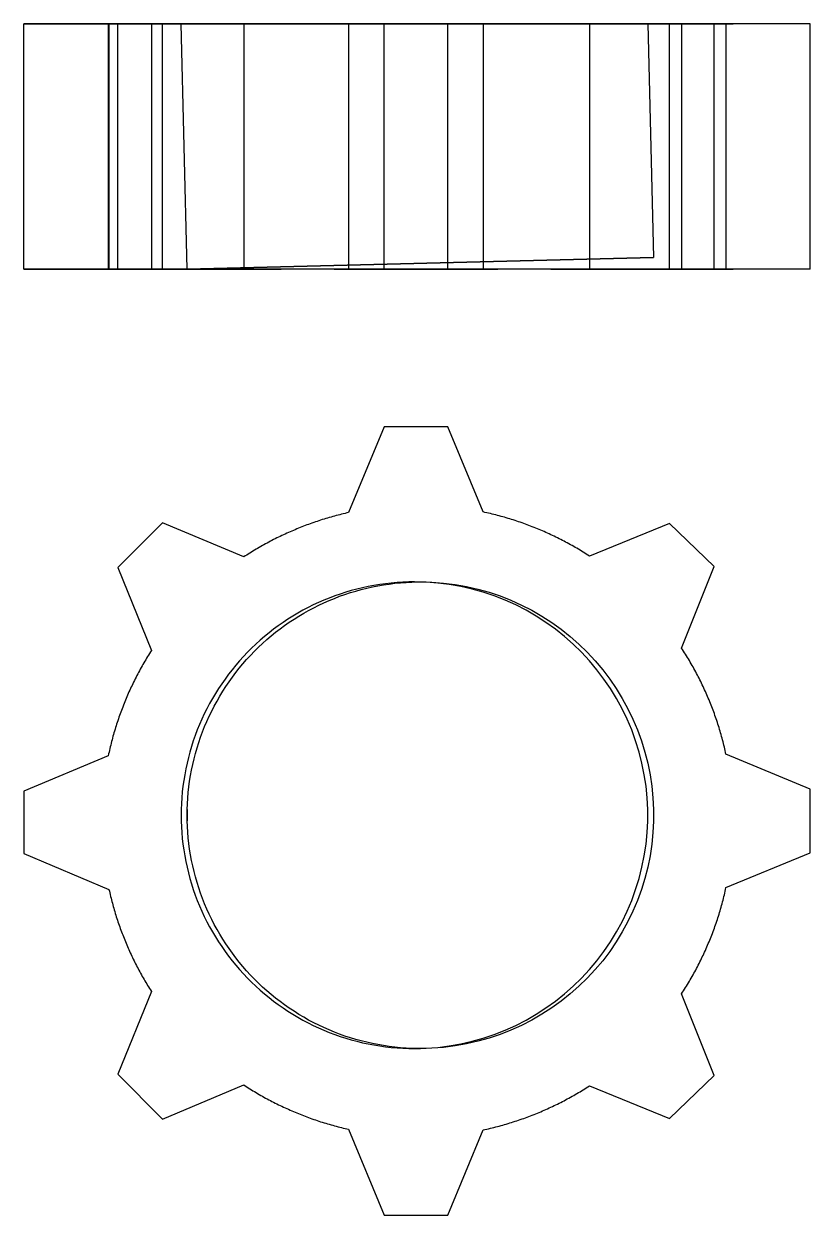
# Model space of a CAD drawing. Extents: x 0 to 3.31, y 0 to 2.28.
# Drawn here: x 0 to 1.504, y 0 to 2.278 of the extents above; entities that cross this region are included whole.
import ezdxf

# ---------------------------------------------------------------- set-up
doc = ezdxf.new("R2010")
doc.units = 0
doc.linetypes.add('HIDDEN', pattern=[9, 6, -3])
for name, color, linetype in [('FRONT', 7, 'CONTINUOUS'), ('FRONT_HID', 7, 'HIDDEN'), ('TOP', 7, 'CONTINUOUS'), ('TOP_HID', 7, 'HIDDEN')]:
    doc.layers.add(name, color=color, linetype=linetype)

msp = doc.modelspace()

# ---------------------------------------------------------------- linework, layer by layer
at = {"layer": 'FRONT'}
for p, q in [((0.161457, 2.277632), (0, 2.277632)), ((0, 1.808882), (0, 2.277632)), ((0.161457, 2.277632), (0.161457, 1.808882)), ((0.179688, 2.277632), (0.161457, 2.277632)), ((0.179688, 1.808882), (0.179688, 2.277632)), ((0.265214, 2.277632), (0.179688, 2.277632)), ((0.420548, 2.277632), (0.265214, 2.277632)), ((0.265214, 1.808882), (0.265214, 2.277632)), ((0.420548, 2.277632), (0.420548, 1.808882)), ((0.621123, 2.277632), (0.420548, 2.277632)), ((0.621123, 2.277632), (0.621123, 1.808882)), ((0.689145, 2.277632), (0.621123, 2.277632)), ((0.689145, 1.808882), (0.689145, 2.277632)), ((0.810855, 2.277632), (0.689145, 2.277632)), ((0.878403, 2.277632), (0.810855, 2.277632)), ((0.810855, 1.808882), (0.810855, 2.277632)), ((1.081434, 2.277632), (0.878403, 2.277632)), ((0.878403, 2.277632), (0.878403, 1.808882)), ((1.081434, 2.277632), (1.081434, 1.808882)), ((1.234786, 2.277632), (1.081434, 2.277632)), ((1.234786, 1.808882), (1.234786, 2.277632)), ((1.320313, 2.277632), (1.234786, 2.277632)), ((1.342709, 2.277632), (1.320313, 2.277632)), ((1.320313, 1.808882), (1.320313, 2.277632)), ((1.342709, 2.277632), (1.342709, 1.808882)), ((1.503701, 2.277632), (1.342709, 2.277632)), ((1.503701, 1.808882), (1.503701, 2.277632)), ((0.161457, 1.808882), (0, 1.808882)), ((0.179688, 1.808882), (0.161457, 1.808882)), ((0.265214, 1.808882), (0.179688, 1.808882)), ((0.420548, 1.808882), (0.265214, 1.808882)), ((0.621123, 1.808882), (0.420548, 1.808882)), ((0.689145, 1.808882), (0.621123, 1.808882)), ((0.810855, 1.808882), (0.689145, 1.808882)), ((0.878403, 1.808882), (0.810855, 1.808882)), ((1.081434, 1.808882), (0.878403, 1.808882)), ((1.234786, 1.808882), (1.081434, 1.808882)), ((1.320313, 1.808882), (1.234786, 1.808882)), ((1.342709, 1.808882), (1.320313, 1.808882)), ((1.503701, 1.808882), (1.342709, 1.808882))]:
    msp.add_line(p, q, dxfattribs=at)
at = {"layer": 'FRONT_HID', "linetype": 'HIDDEN'}
for p, q in [((0, 2.277632), (0.162829, 2.277632)), ((0.226563, 2.277632), (0.161457, 2.277632)), ((0.161457, 2.277632), (0.162829, 2.277632)), ((0.162829, 2.277632), (0.226563, 2.277632)), ((0.162829, 2.277632), (0.243965, 2.277632)), ((0.162829, 2.277632), (0.162829, 1.808882)), ((0.243965, 2.277632), (0.179687, 2.277632)), ((0.179688, 2.277632), (0.243965, 2.277632)), ((0.243965, 2.277632), (0.179688, 2.277632)), ((0.243965, 2.277632), (0.243965, 1.808882)), ((0.420548, 2.277632), (0.243965, 2.277632)), ((0.243965, 2.277632), (0.271793, 2.277632)), ((0.271793, 2.277632), (0.243965, 2.277632)), ((0.243965, 2.277632), (0.243965, 1.808882)), ((0.243965, 2.277632), (0.420548, 2.277632)), ((0.271793, 2.277632), (0.492188, 2.277632)), ((0.492188, 2.277632), (0.271793, 2.277632)), ((0.300858, 2.277632), (1.193232, 2.277632)), ((1.193232, 2.277632), (0.300858, 2.277632)), ((0.312366, 1.808882), (0.300858, 2.277632)), ((0.492188, 2.277632), (0.420548, 2.277632)), ((0.420548, 2.277632), (0.492188, 2.277632)), ((0.621123, 2.277632), (0.59375, 2.277632)), ((0.59375, 2.277632), (0.621123, 2.277632)), ((0.90625, 2.277632), (0.59375, 2.277632)), ((0.59375, 2.277632), (0.90625, 2.277632)), ((0.878403, 2.277632), (0.621123, 2.277632)), ((0.621123, 2.277632), (0.878403, 2.277632)), ((0.878403, 2.277632), (0.90625, 2.277632)), ((0.90625, 2.277632), (0.878403, 2.277632)), ((1.007813, 2.277632), (1.081434, 2.277632)), ((1.228207, 2.277632), (1.007813, 2.277632)), ((1.007813, 2.277632), (1.228207, 2.277632)), ((1.081434, 2.277632), (1.007813, 2.277632)), ((1.257916, 2.277632), (1.081434, 2.277632)), ((1.081434, 2.277632), (1.257916, 2.277632)), ((1.193232, 2.277632), (1.204202, 1.830772)), ((1.257916, 2.277632), (1.228207, 2.277632)), ((1.228207, 2.277632), (1.257916, 2.277632)), ((1.234786, 2.277632), (1.320313, 2.277632)), ((1.257916, 2.277632), (1.342709, 2.277632)), ((1.320313, 2.277632), (1.257916, 2.277632)), ((1.257916, 2.277632), (1.257916, 1.808882)), ((1.257916, 2.277632), (1.257916, 1.808882)), ((1.257916, 2.277632), (1.320313, 2.277632)), ((1.320313, 2.277632), (1.257916, 2.277632)), ((1.273438, 2.277632), (1.342709, 2.277632)), ((1.342709, 2.277632), (1.273438, 2.277632)), ((1.342709, 2.277632), (1.356332, 2.277632)), ((1.356332, 2.277632), (1.342709, 2.277632)), ((0.3125, 1.808882), (1.204202, 1.830772)), ((1.204202, 1.830772), (0.3125, 1.808882)), ((0, 1.808882), (0.162829, 1.808882)), ((0.226563, 1.808882), (0.161457, 1.808882)), ((0.161457, 1.808882), (0.162829, 1.808882)), ((0.162829, 1.808882), (0.226563, 1.808882)), ((0.162829, 1.808882), (0.243965, 1.808882)), ((0.243965, 1.808882), (0.179687, 1.808882)), ((0.179688, 1.808882), (0.243965, 1.808882)), ((0.243965, 1.808882), (0.179688, 1.808882)), ((0.420548, 1.808882), (0.243965, 1.808882)), ((0.243965, 1.808882), (0.271793, 1.808882)), ((0.271793, 1.808882), (0.243965, 1.808882)), ((0.243965, 1.808882), (0.420548, 1.808882)), ((0.271793, 1.808882), (0.492188, 1.808882)), ((0.492188, 1.808882), (0.271793, 1.808882)), ((0.3125, 1.808882), (0.312366, 1.808882)), ((0.312366, 1.808882), (0.3125, 1.808882)), ((0.492188, 1.808882), (0.420548, 1.808882)), ((0.420548, 1.808882), (0.492188, 1.808882)), ((0.621123, 1.808882), (0.59375, 1.808882)), ((0.59375, 1.808882), (0.621123, 1.808882)), ((0.90625, 1.808882), (0.59375, 1.808882)), ((0.59375, 1.808882), (0.90625, 1.808882)), ((0.878403, 1.808882), (0.621123, 1.808882)), ((0.621123, 1.808882), (0.878403, 1.808882)), ((0.878403, 1.808882), (0.90625, 1.808882)), ((0.90625, 1.808882), (0.878403, 1.808882)), ((1.007813, 1.808882), (1.081434, 1.808882)), ((1.228207, 1.808882), (1.007813, 1.808882)), ((1.007813, 1.808882), (1.228207, 1.808882)), ((1.081434, 1.808882), (1.007813, 1.808882)), ((1.257916, 1.808882), (1.081434, 1.808882)), ((1.081434, 1.808882), (1.257916, 1.808882)), ((1.257916, 1.808882), (1.228207, 1.808882)), ((1.228207, 1.808882), (1.257916, 1.808882)), ((1.234786, 1.808882), (1.320313, 1.808882)), ((1.257916, 1.808882), (1.342709, 1.808882)), ((1.320313, 1.808882), (1.257916, 1.808882)), ((1.257916, 1.808882), (1.320313, 1.808882)), ((1.320313, 1.808882), (1.257916, 1.808882)), ((1.273438, 1.808882), (1.342709, 1.808882)), ((1.342709, 1.808882), (1.273438, 1.808882)), ((1.342709, 1.808882), (1.356332, 1.808882)), ((1.356332, 1.808882), (1.342709, 1.808882))]:
    msp.add_line(p, q, dxfattribs=at)
at = {"layer": 'TOP'}
for p, q in [((0.689145, 1.507401), (0.621123, 1.343211)), ((0.810855, 1.507401), (0.689145, 1.507401)), ((0.878403, 1.344354), (0.810855, 1.507401)), ((0.881832, 1.343612), (0.878403, 1.344354)), ((0.265214, 1.323602), (0.179688, 1.238076)), ((0.420548, 1.258316), (0.265214, 1.323602)), ((0.547726, 1.321915), (0.544459, 1.320727)), ((0.551, 1.323083), (0.547726, 1.321915)), ((0.55428, 1.324233), (0.551, 1.323083)), ((0.557567, 1.325364), (0.55428, 1.324233)), ((0.560861, 1.326475), (0.557567, 1.325364)), ((0.564161, 1.327568), (0.560861, 1.326475)), ((0.567467, 1.328642), (0.564161, 1.327568)), ((0.570779, 1.329697), (0.567467, 1.328642)), ((0.574097, 1.330733), (0.570779, 1.329697)), ((0.577422, 1.331749), (0.574097, 1.330733)), ((0.580752, 1.332747), (0.577422, 1.331749)), ((0.584087, 1.333725), (0.580752, 1.332747)), ((0.587428, 1.334684), (0.584087, 1.333725)), ((0.590775, 1.335624), (0.587428, 1.334684)), ((0.594127, 1.336544), (0.590775, 1.335624)), ((0.597485, 1.337446), (0.594127, 1.336544)), ((0.600847, 1.338328), (0.597485, 1.337446)), ((0.604214, 1.33919), (0.600847, 1.338328)), ((0.607587, 1.340033), (0.604214, 1.33919)), ((0.610964, 1.340857), (0.607587, 1.340033)), ((0.614346, 1.341661), (0.610964, 1.340857)), ((0.617732, 1.342446), (0.614346, 1.341661)), ((0.621123, 1.343211), (0.617732, 1.342446)), ((0.885257, 1.34285), (0.881832, 1.343612)), ((0.888677, 1.342069), (0.885257, 1.34285)), ((0.892093, 1.341267), (0.888677, 1.342069)), ((0.895504, 1.340445), (0.892093, 1.341267)), ((0.89891, 1.339604), (0.895504, 1.340445)), ((0.902311, 1.338743), (0.89891, 1.339604)), ((0.905708, 1.337862), (0.902311, 1.338743)), ((0.909098, 1.336962), (0.905708, 1.337862)), ((0.912484, 1.336041), (0.909098, 1.336962)), ((0.915864, 1.335101), (0.912484, 1.336041)), ((0.919239, 1.334142), (0.915864, 1.335101)), ((0.922608, 1.333163), (0.919239, 1.334142)), ((0.925972, 1.332164), (0.922608, 1.333163)), ((0.929329, 1.331146), (0.925972, 1.332164)), ((0.932681, 1.330108), (0.929329, 1.331146)), ((0.936026, 1.329051), (0.932681, 1.330108)), ((0.939365, 1.327975), (0.936026, 1.329051)), ((0.942698, 1.326879), (0.939365, 1.327975)), ((0.946025, 1.325764), (0.942698, 1.326879)), ((0.949345, 1.324629), (0.946025, 1.325764)), ((0.952658, 1.323475), (0.949345, 1.324629)), ((0.955965, 1.322302), (0.952658, 1.323475)), ((0.959264, 1.32111), (0.955965, 1.322302)), ((0.962557, 1.319899), (0.959264, 1.32111)), ((1.234786, 1.322368), (1.081434, 1.260138)), ((1.320313, 1.240132), (1.234786, 1.322368)), ((0.493195, 1.299203), (0.490059, 1.297702)), ((0.496339, 1.300686), (0.493195, 1.299203)), ((0.499491, 1.302151), (0.496339, 1.300686)), ((0.502652, 1.303597), (0.499491, 1.302151)), ((0.505821, 1.305025), (0.502652, 1.303597)), ((0.508999, 1.306435), (0.505821, 1.305025)), ((0.512184, 1.307827), (0.508999, 1.306435)), ((0.515378, 1.3092), (0.512184, 1.307827)), ((0.518579, 1.310555), (0.515378, 1.3092)), ((0.521788, 1.311892), (0.518579, 1.310555)), ((0.525004, 1.31321), (0.521788, 1.311892)), ((0.528229, 1.314509), (0.525004, 1.31321)), ((0.53146, 1.31579), (0.528229, 1.314509)), ((0.534699, 1.317053), (0.53146, 1.31579)), ((0.537945, 1.318296), (0.534699, 1.317053)), ((0.541198, 1.319521), (0.537945, 1.318296)), ((0.544459, 1.320727), (0.541198, 1.319521)), ((0.965843, 1.318668), (0.962557, 1.319899)), ((0.969121, 1.317418), (0.965843, 1.318668)), ((0.972392, 1.31615), (0.969121, 1.317418)), ((0.975656, 1.314862), (0.972392, 1.31615)), ((0.978912, 1.313556), (0.975656, 1.314862)), ((0.982161, 1.31223), (0.978912, 1.313556)), ((0.985401, 1.310886), (0.982161, 1.31223)), ((0.988634, 1.309523), (0.985401, 1.310886)), ((0.991859, 1.308141), (0.988634, 1.309523)), ((0.995076, 1.306741), (0.991859, 1.308141)), ((0.998285, 1.305322), (0.995076, 1.306741)), ((1.001485, 1.303884), (0.998285, 1.305322)), ((1.004677, 1.302427), (1.001485, 1.303884)), ((1.00786, 1.300953), (1.004677, 1.302427)), ((1.011035, 1.299459), (1.00786, 1.300953)), ((1.014201, 1.297947), (1.011035, 1.299459)), ((0.450126, 1.27657), (0.447122, 1.274822)), ((0.453141, 1.278301), (0.450126, 1.27657)), ((0.456165, 1.280015), (0.453141, 1.278301)), ((0.4592, 1.281711), (0.456165, 1.280015)), ((0.462243, 1.28339), (0.4592, 1.281711)), ((0.465297, 1.285051), (0.462243, 1.28339)), ((0.46836, 1.286694), (0.465297, 1.285051)), ((0.471433, 1.28832), (0.46836, 1.286694)), ((0.474514, 1.289929), (0.471433, 1.28832)), ((0.477605, 1.291519), (0.474514, 1.289929)), ((0.480705, 1.293092), (0.477605, 1.291519)), ((0.483815, 1.294646), (0.480705, 1.293092)), ((0.486933, 1.296183), (0.483815, 1.294646)), ((0.490059, 1.297702), (0.486933, 1.296183)), ((1.017359, 1.296417), (1.014201, 1.297947)), ((1.020507, 1.294869), (1.017359, 1.296417)), ((1.023646, 1.293302), (1.020507, 1.294869)), ((1.026776, 1.291717), (1.023646, 1.293302)), ((1.029897, 1.290114), (1.026776, 1.291717)), ((1.033009, 1.288493), (1.029897, 1.290114)), ((1.036111, 1.286854), (1.033009, 1.288493)), ((1.039203, 1.285196), (1.036111, 1.286854)), ((1.042286, 1.283521), (1.039203, 1.285196)), ((1.045359, 1.281828), (1.042286, 1.283521)), ((1.048422, 1.280117), (1.045359, 1.281828)), ((1.051475, 1.278389), (1.048422, 1.280117)), ((1.054518, 1.276642), (1.051475, 1.278389)), ((1.057551, 1.274878), (1.054518, 1.276642)), ((0.423458, 1.260218), (0.420548, 1.258316)), ((0.426379, 1.262103), (0.423458, 1.260218)), ((0.429311, 1.263971), (0.426379, 1.262103)), ((0.432253, 1.265822), (0.429311, 1.263971)), ((0.435206, 1.267656), (0.432253, 1.265822)), ((0.43817, 1.269473), (0.435206, 1.267656)), ((0.441143, 1.271273), (0.43817, 1.269473)), ((0.444128, 1.273056), (0.441143, 1.271273)), ((0.447122, 1.274822), (0.444128, 1.273056)), ((1.060573, 1.273097), (1.057551, 1.274878)), ((1.063585, 1.271298), (1.060573, 1.273097)), ((1.066587, 1.269481), (1.063585, 1.271298)), ((1.069578, 1.267647), (1.066587, 1.269481)), ((1.072558, 1.265796), (1.069578, 1.267647)), ((1.075528, 1.263927), (1.072558, 1.265796)), ((1.078486, 1.262041), (1.075528, 1.263927)), ((1.081434, 1.260138), (1.078486, 1.262041)), ((0.179688, 1.238076), (0.243965, 1.079678)), ((1.257916, 1.084141), (1.320313, 1.240132)), ((0.691573, 1.207239), (0.680555, 1.205719)), ((0.702626, 1.208484), (0.691573, 1.207239)), ((0.698562, 1.206681), (0.709337, 1.208005)), ((0.713707, 1.209453), (0.702626, 1.208484)), ((0.709337, 1.208005), (0.720142, 1.209065)), ((0.724808, 1.210146), (0.713707, 1.209453)), ((0.720142, 1.209065), (0.73097, 1.209862)), ((0.735923, 1.210561), (0.724808, 1.210146)), ((0.73097, 1.209862), (0.741813, 1.210396)), ((0.747045, 1.2107), (0.735923, 1.210561)), ((0.741813, 1.210396), (0.752666, 1.210665)), ((0.769283, 1.210146), (0.747045, 1.2107)), ((0.791465, 1.208484), (0.769283, 1.210146)), ((0.813536, 1.205719), (0.791465, 1.208484)), ((0.60496, 1.187479), (0.594461, 1.183807)), ((0.603932, 1.183126), (0.614163, 1.18676)), ((0.615548, 1.190889), (0.60496, 1.187479)), ((0.614163, 1.18676), (0.624478, 1.190145)), ((0.626217, 1.194033), (0.615548, 1.190889)), ((0.624478, 1.190145), (0.634873, 1.193277)), ((0.636961, 1.196911), (0.626217, 1.194033)), ((0.634873, 1.193277), (0.645341, 1.196155)), ((0.647774, 1.19952), (0.636961, 1.196911)), ((0.645341, 1.196155), (0.655877, 1.198778)), ((0.658648, 1.201858), (0.647774, 1.19952)), ((0.655877, 1.198778), (0.666473, 1.201143)), ((0.669577, 1.203925), (0.658648, 1.201858)), ((0.666473, 1.201143), (0.677123, 1.20325)), ((0.680555, 1.205719), (0.669577, 1.203925)), ((0.677123, 1.20325), (0.687821, 1.205096)), ((0.687821, 1.205096), (0.698562, 1.206681)), ((0.835443, 1.201858), (0.813536, 1.205719)), ((0.85713, 1.196911), (0.835443, 1.201858)), ((0.878543, 1.190889), (0.85713, 1.196911)), ((0.89963, 1.183807), (0.878543, 1.190889)), ((0.553476, 1.166538), (0.543514, 1.161589)), ((0.563557, 1.171237), (0.553476, 1.166538)), ((0.554274, 1.16128), (0.563987, 1.166131)), ((0.573753, 1.175684), (0.563557, 1.171237)), ((0.563987, 1.166131), (0.573815, 1.170743)), ((0.584056, 1.179874), (0.573753, 1.175684)), ((0.573815, 1.170743), (0.583753, 1.175115)), ((0.583753, 1.175115), (0.593794, 1.179243)), ((0.594461, 1.183807), (0.584056, 1.179874)), ((0.593794, 1.179243), (0.603932, 1.183126)), ((0.920338, 1.175684), (0.89963, 1.183807)), ((0.940615, 1.166538), (0.920338, 1.175684)), ((0.960411, 1.156394), (0.940615, 1.166538)), ((0.504994, 1.13936), (0.495725, 1.133211)), ((0.514413, 1.145276), (0.504994, 1.13936)), ((0.507636, 1.133566), (0.516688, 1.13956)), ((0.523977, 1.150955), (0.514413, 1.145276)), ((0.516688, 1.13956), (0.525884, 1.145332)), ((0.53368, 1.156394), (0.523977, 1.150955)), ((0.525884, 1.145332), (0.535217, 1.150878)), ((0.543514, 1.161589), (0.53368, 1.156394)), ((0.535217, 1.150878), (0.544682, 1.156195)), ((0.544682, 1.156195), (0.554274, 1.16128)), ((0.979678, 1.145276), (0.960411, 1.156394)), ((0.998366, 1.133211), (0.979678, 1.145276)), ((0.477662, 1.12023), (0.468878, 1.113406)), ((0.486612, 1.126833), (0.477662, 1.12023)), ((0.481393, 1.114287), (0.489983, 1.120926)), ((0.495725, 1.133211), (0.486612, 1.126833)), ((0.489983, 1.120926), (0.498733, 1.127353)), ((0.498733, 1.127353), (0.507636, 1.133566)), ((1.016429, 1.12023), (0.998366, 1.133211)), ((1.033824, 1.106365), (1.016429, 1.12023)), ((0.451835, 1.099111), (0.443586, 1.09165)), ((0.460267, 1.106365), (0.451835, 1.099111)), ((0.456626, 1.093145), (0.464709, 1.100393)), ((0.468878, 1.113406), (0.460267, 1.106365)), ((0.464709, 1.100393), (0.472966, 1.107441)), ((0.472966, 1.107441), (0.481393, 1.114287)), ((1.050505, 1.09165), (1.033824, 1.106365)), ((0.238419, 1.070863), (0.236605, 1.067904)), ((0.240251, 1.073812), (0.238419, 1.070863)), ((0.242099, 1.07675), (0.240251, 1.073812)), ((0.243965, 1.079678), (0.242099, 1.07675)), ((0.427658, 1.076122), (0.41999, 1.068065)), ((0.435525, 1.083985), (0.427658, 1.076122)), ((0.433468, 1.070252), (0.441001, 1.07807)), ((0.443586, 1.09165), (0.435525, 1.083985)), ((0.441001, 1.07807), (0.448722, 1.085702)), ((0.448722, 1.085702), (0.456626, 1.093145)), ((1.066433, 1.076122), (1.050505, 1.09165)), ((1.081566, 1.059819), (1.066433, 1.076122)), ((1.259828, 1.081197), (1.257916, 1.084141)), ((1.261723, 1.078242), (1.259828, 1.081197)), ((1.2636, 1.075277), (1.261723, 1.078242)), ((1.265461, 1.0723), (1.2636, 1.075277)), ((1.267303, 1.069313), (1.265461, 1.0723)), ((0.226078, 1.049932), (0.224384, 1.046902)), ((0.227789, 1.052953), (0.226078, 1.049932)), ((0.229518, 1.055963), (0.227789, 1.052953)), ((0.231264, 1.058963), (0.229518, 1.055963)), ((0.233027, 1.061954), (0.231264, 1.058963)), ((0.234807, 1.064934), (0.233027, 1.061954)), ((0.236605, 1.067904), (0.234807, 1.064934)), ((0.405268, 1.05139), (0.398223, 1.042782)), ((0.412525, 1.059819), (0.405268, 1.05139)), ((0.412042, 1.04573), (0.418985, 1.054077)), ((0.41999, 1.068065), (0.412525, 1.059819)), ((0.418985, 1.054077), (0.426128, 1.062252)), ((0.426128, 1.062252), (0.433468, 1.070252)), ((1.095868, 1.042782), (1.081566, 1.059819)), ((1.269129, 1.066315), (1.267303, 1.069313)), ((1.270937, 1.063307), (1.269129, 1.066315)), ((1.272728, 1.060288), (1.270937, 1.063307)), ((1.274501, 1.057259), (1.272728, 1.060288)), ((1.276256, 1.054219), (1.274501, 1.057259)), ((1.277994, 1.05117), (1.276256, 1.054219)), ((1.279714, 1.04811), (1.277994, 1.05117)), ((1.281416, 1.04504), (1.279714, 1.04811)), ((0.213017, 1.025426), (0.211464, 1.022321)), ((0.214588, 1.028522), (0.213017, 1.025426)), ((0.216176, 1.031609), (0.214588, 1.028522)), ((0.217783, 1.034686), (0.216176, 1.031609)), ((0.219406, 1.037754), (0.217783, 1.034686)), ((0.221048, 1.040813), (0.219406, 1.037754)), ((0.222707, 1.043862), (0.221048, 1.040813)), ((0.224384, 1.046902), (0.222707, 1.043862)), ((0.384788, 1.025054), (0.378406, 1.015944)), ((0.391395, 1.034002), (0.384788, 1.025054)), ((0.398223, 1.042782), (0.391395, 1.034002)), ((0.392463, 1.01971), (0.398777, 1.028541)), ((0.398777, 1.028541), (0.405305, 1.037216)), ((0.405305, 1.037216), (0.412042, 1.04573)), ((1.109303, 1.025054), (1.095868, 1.042782)), ((1.121838, 1.006677), (1.109303, 1.025054)), ((1.2831, 1.041961), (1.281416, 1.04504)), ((1.284766, 1.038872), (1.2831, 1.041961)), ((1.286415, 1.035773), (1.284766, 1.038872)), ((1.288045, 1.032664), (1.286415, 1.035773)), ((1.289657, 1.029547), (1.288045, 1.032664)), ((1.291251, 1.02642), (1.289657, 1.029547)), ((1.292827, 1.023283), (1.291251, 1.02642)), ((0.202523, 1.00351), (0.201097, 1.000346)), ((0.203968, 1.006667), (0.202523, 1.00351)), ((0.205432, 1.009815), (0.203968, 1.006667)), ((0.206913, 1.012954), (0.205432, 1.009815)), ((0.208412, 1.016085), (0.206913, 1.012954)), ((0.209929, 1.019208), (0.208412, 1.016085)), ((0.211464, 1.022321), (0.209929, 1.019208)), ((0.372253, 1.006677), (0.366334, 0.99726)), ((0.378406, 1.015944), (0.372253, 1.006677)), ((0.380487, 1.0016), (0.386365, 1.010728)), ((0.386365, 1.010728), (0.392463, 1.01971)), ((1.13344, 0.987699), (1.121838, 1.006677)), ((1.294385, 1.020138), (1.292827, 1.023283)), ((1.295924, 1.016983), (1.294385, 1.020138)), ((1.297445, 1.01382), (1.295924, 1.016983)), ((1.298947, 1.010648), (1.297445, 1.01382)), ((1.300431, 1.007467), (1.298947, 1.010648)), ((1.301897, 1.004278), (1.300431, 1.007467)), ((1.303344, 1.00108), (1.301897, 1.004278)), ((0.19292, 0.98119), (0.191622, 0.977971)), ((0.194237, 0.984402), (0.19292, 0.98119)), ((0.195572, 0.987606), (0.194237, 0.984402)), ((0.196926, 0.990803), (0.195572, 0.987606)), ((0.198298, 0.993992), (0.196926, 0.990803)), ((0.199688, 0.997173), (0.198298, 0.993992)), ((0.201097, 1.000346), (0.199688, 0.997173)), ((0.360651, 0.987699), (0.355208, 0.977999)), ((0.366334, 0.99726), (0.360651, 0.987699)), ((0.364211, 0.973396), (0.369407, 0.982928)), ((0.369407, 0.982928), (0.374833, 0.992331)), ((0.374833, 0.992331), (0.380487, 1.0016)), ((1.144082, 0.968166), (1.13344, 0.987699)), ((1.304772, 0.997874), (1.303344, 1.00108)), ((1.306182, 0.994659), (1.304772, 0.997874)), ((1.307573, 0.991437), (1.306182, 0.994659)), ((1.308945, 0.988206), (1.307573, 0.991437)), ((1.310299, 0.984968), (1.308945, 0.988206)), ((1.311633, 0.981722), (1.310299, 0.984968)), ((1.312949, 0.978468), (1.311633, 0.981722)), ((0.184222, 0.958502), (0.183054, 0.955232)), ((0.185409, 0.961764), (0.184222, 0.958502)), ((0.186614, 0.965019), (0.185409, 0.961764)), ((0.187838, 0.968268), (0.186614, 0.965019)), ((0.189081, 0.971509), (0.187838, 0.968268)), ((0.190342, 0.974744), (0.189081, 0.971509)), ((0.191622, 0.977971), (0.190342, 0.974744)), ((0.345056, 0.958206), (0.340354, 0.948126)), ((0.350009, 0.968166), (0.345056, 0.958206)), ((0.355208, 0.977999), (0.350009, 0.968166)), ((0.354522, 0.953965), (0.359249, 0.96374)), ((0.359249, 0.96374), (0.364211, 0.973396)), ((1.153737, 0.948126), (1.144082, 0.968166)), ((1.314246, 0.975206), (1.312949, 0.978468)), ((1.315524, 0.971937), (1.314246, 0.975206)), ((1.316783, 0.96866), (1.315524, 0.971937)), ((1.318022, 0.965377), (1.316783, 0.96866)), ((1.319243, 0.962086), (1.318022, 0.965377)), ((1.320444, 0.958788), (1.319243, 0.962086)), ((1.321627, 0.955483), (1.320444, 0.958788)), ((0.176444, 0.935482), (0.175408, 0.932168)), ((0.177498, 0.938789), (0.176444, 0.935482)), ((0.178572, 0.94209), (0.177498, 0.938789)), ((0.179664, 0.945386), (0.178572, 0.94209)), ((0.180775, 0.948674), (0.179664, 0.945386)), ((0.181905, 0.951957), (0.180775, 0.948674)), ((0.183054, 0.955232), (0.181905, 0.951957)), ((0.335904, 0.937932), (0.33171, 0.92763)), ((0.340354, 0.948126), (0.335904, 0.937932)), ((0.34179, 0.923994), (0.345791, 0.934087)), ((0.345791, 0.934087), (0.350036, 0.944079)), ((0.350036, 0.944079), (0.354522, 0.953965)), ((1.162381, 0.92763), (1.153737, 0.948126)), ((1.32279, 0.952171), (1.321627, 0.955483)), ((1.323934, 0.948853), (1.32279, 0.952171)), ((1.325058, 0.945528), (1.323934, 0.948853)), ((1.326163, 0.942197), (1.325058, 0.945528)), ((1.327249, 0.938859), (1.326163, 0.942197)), ((1.328315, 0.935515), (1.327249, 0.938859)), ((1.329362, 0.932165), (1.328315, 0.935515)), ((0.169598, 0.912167), (0.168697, 0.908815)), ((0.170518, 0.915515), (0.169598, 0.912167)), ((0.171458, 0.918856), (0.170518, 0.915515)), ((0.172417, 0.922193), (0.171458, 0.918856)), ((0.173395, 0.925524), (0.172417, 0.922193)), ((0.174392, 0.928849), (0.173395, 0.925524)), ((0.175408, 0.932168), (0.174392, 0.928849)), ((0.327774, 0.917227), (0.324099, 0.906728)), ((0.33171, 0.92763), (0.327774, 0.917227)), ((0.334532, 0.903532), (0.338037, 0.913807)), ((0.338037, 0.913807), (0.34179, 0.923994)), ((1.169992, 0.906728), (1.162381, 0.92763)), ((1.33039, 0.928808), (1.329362, 0.932165)), ((1.331398, 0.925446), (1.33039, 0.928808)), ((1.332386, 0.922078), (1.331398, 0.925446)), ((1.333355, 0.918705), (1.332386, 0.922078)), ((1.334304, 0.915326), (1.333355, 0.918705)), ((1.335233, 0.911941), (1.334304, 0.915326)), ((1.336143, 0.908551), (1.335233, 0.911941)), ((0.163695, 0.888597), (0.16293, 0.885211)), ((0.16448, 0.891978), (0.163695, 0.888597)), ((0.165285, 0.895355), (0.16448, 0.891978)), ((0.166109, 0.898727), (0.165285, 0.895355)), ((0.166952, 0.902095), (0.166109, 0.898727)), ((0.167815, 0.905457), (0.166952, 0.902095)), ((0.168697, 0.908815), (0.167815, 0.905457)), ((0.320687, 0.896142), (0.31754, 0.885473)), ((0.324099, 0.906728), (0.320687, 0.896142)), ((0.328278, 0.88274), (0.331278, 0.893174)), ((0.331278, 0.893174), (0.334532, 0.903532)), ((1.176551, 0.885473), (1.169992, 0.906728)), ((1.337033, 0.905156), (1.336143, 0.908551)), ((1.337904, 0.901755), (1.337033, 0.905156)), ((1.338754, 0.89835), (1.337904, 0.901755)), ((1.339585, 0.89494), (1.338754, 0.89835)), ((1.340396, 0.891525), (1.339585, 0.89494)), ((1.341187, 0.888105), (1.340396, 0.891525)), ((0.161457, 0.878426), (0, 0.810444)), ((0.162183, 0.88182), (0.161457, 0.878426)), ((0.16293, 0.885211), (0.162183, 0.88182)), ((0.31466, 0.87473), (0.312049, 0.863918)), ((0.31754, 0.885473), (0.31466, 0.87473)), ((0.323042, 0.861669), (0.325532, 0.872237)), ((0.325532, 0.872237), (0.328278, 0.88274)), ((1.182042, 0.863918), (1.176551, 0.885473)), ((1.341958, 0.884681), (1.341187, 0.888105)), ((1.342709, 0.881252), (1.341958, 0.884681)), ((1.503701, 0.814556), (1.342709, 0.881252)), ((0.309708, 0.853044), (0.307639, 0.842115)), ((0.312049, 0.863918), (0.309708, 0.853044)), ((0.318838, 0.840368), (0.32081, 0.851044)), ((0.32081, 0.851044), (0.323042, 0.861669)), ((1.186452, 0.842115), (1.182042, 0.863918)), ((0.304322, 0.820119), (0.303076, 0.809066)), ((0.305843, 0.831138), (0.304322, 0.820119)), ((0.307639, 0.842115), (0.305843, 0.831138)), ((0.315675, 0.818888), (0.317126, 0.829648)), ((0.317126, 0.829648), (0.318838, 0.840368)), ((1.189769, 0.820119), (1.186452, 0.842115)), ((1.191984, 0.797986), (1.189769, 0.820119)), ((0, 0.810444), (0, 0.691201)), ((0.302106, 0.797986), (0.301413, 0.786885)), ((0.303076, 0.809066), (0.302106, 0.797986)), ((0.312898, 0.786443), (0.313561, 0.79728)), ((0.313561, 0.79728), (0.314486, 0.808097)), ((0.314486, 0.808097), (0.315675, 0.818888)), ((1.193094, 0.775769), (1.191984, 0.797986)), ((1.503701, 0.692845), (1.503701, 0.814556)), ((0.300997, 0.775769), (0.300858, 0.764647)), ((0.301413, 0.786885), (0.300997, 0.775769)), ((0.3125, 0.775594), (0.312366, 0.764647)), ((0.3125, 0.775594), (0.312898, 0.786443)), ((0.3125, 0.753701), (0.3125, 0.775594)), ((1.193094, 0.753525), (1.193094, 0.775769)), ((0.300858, 0.764647), (0.300997, 0.753525)), ((0.300997, 0.753525), (0.301413, 0.74241)), ((0.312366, 0.764647), (0.3125, 0.753701)), ((0.312898, 0.742851), (0.3125, 0.753701)), ((1.191984, 0.731309), (1.193094, 0.753525)), ((0.301413, 0.74241), (0.302106, 0.731309)), ((0.302106, 0.731309), (0.303076, 0.720228)), ((0.313561, 0.732015), (0.312898, 0.742851)), ((0.314486, 0.721198), (0.313561, 0.732015)), ((1.189769, 0.709175), (1.191984, 0.731309)), ((0.303076, 0.720228), (0.304322, 0.709175)), ((0.304322, 0.709175), (0.305843, 0.698157)), ((0.315675, 0.710406), (0.314486, 0.721198)), ((0.317126, 0.699647), (0.315675, 0.710406)), ((1.186452, 0.68718), (1.189769, 0.709175)), ((0, 0.691201), (0.162829, 0.622641)), ((0.305843, 0.698157), (0.307639, 0.68718)), ((0.307639, 0.68718), (0.309708, 0.676251)), ((0.318838, 0.688926), (0.317126, 0.699647)), ((0.32081, 0.67825), (0.318838, 0.688926)), ((1.182042, 0.665377), (1.186452, 0.68718)), ((1.342709, 0.626149), (1.503701, 0.692845)), ((0.309708, 0.676251), (0.312049, 0.665377)), ((0.312049, 0.665377), (0.31466, 0.654565)), ((0.323042, 0.667625), (0.32081, 0.67825)), ((0.325532, 0.657058), (0.323042, 0.667625)), ((1.176551, 0.643821), (1.182042, 0.665377)), ((0.31466, 0.654565), (0.31754, 0.643821)), ((0.31754, 0.643821), (0.320687, 0.633153)), ((0.328278, 0.646554), (0.325532, 0.657058)), ((0.331278, 0.636121), (0.328278, 0.646554)), ((1.169992, 0.622566), (1.176551, 0.643821)), ((0.162829, 0.622641), (0.163569, 0.619355)), ((0.163569, 0.619355), (0.164328, 0.616073)), ((0.164328, 0.616073), (0.165105, 0.612795)), ((0.320687, 0.633153), (0.324099, 0.622566)), ((0.324099, 0.622566), (0.327774, 0.612068)), ((0.334532, 0.625763), (0.331278, 0.636121)), ((0.338037, 0.615488), (0.334532, 0.625763)), ((0.34179, 0.6053), (0.338037, 0.615488)), ((1.162381, 0.601665), (1.169992, 0.622566)), ((1.339585, 0.612462), (1.340396, 0.615877)), ((1.340396, 0.615877), (1.341187, 0.619296)), ((1.341187, 0.619296), (1.341958, 0.62272)), ((1.341958, 0.62272), (1.342709, 0.626149)), ((0.165105, 0.612795), (0.1659, 0.609521)), ((0.1659, 0.609521), (0.166713, 0.606253)), ((0.166713, 0.606253), (0.167545, 0.602988)), ((0.167545, 0.602988), (0.168394, 0.599729)), ((0.168394, 0.599729), (0.169262, 0.596474)), ((0.169262, 0.596474), (0.170148, 0.593224)), ((0.170148, 0.593224), (0.171052, 0.589979)), ((0.327774, 0.612068), (0.33171, 0.601665)), ((0.33171, 0.601665), (0.335904, 0.591363)), ((0.345791, 0.595208), (0.34179, 0.6053)), ((0.350036, 0.585215), (0.345791, 0.595208)), ((1.153737, 0.581169), (1.162381, 0.601665)), ((1.334304, 0.592076), (1.335233, 0.59546)), ((1.335233, 0.59546), (1.336143, 0.59885)), ((1.336143, 0.59885), (1.337033, 0.602246)), ((1.337033, 0.602246), (1.337904, 0.605646)), ((1.337904, 0.605646), (1.338754, 0.609051)), ((1.338754, 0.609051), (1.339585, 0.612462)), ((0.171052, 0.589979), (0.171975, 0.586739)), ((0.171975, 0.586739), (0.172915, 0.583504)), ((0.172915, 0.583504), (0.173873, 0.580275)), ((0.173873, 0.580275), (0.174849, 0.577051)), ((0.174849, 0.577051), (0.175844, 0.573832)), ((0.175844, 0.573832), (0.176856, 0.570619)), ((0.176856, 0.570619), (0.177886, 0.567412)), ((0.335904, 0.591363), (0.340354, 0.581169)), ((0.340354, 0.581169), (0.345056, 0.571089)), ((0.345056, 0.571089), (0.350009, 0.561129)), ((0.354522, 0.575329), (0.350036, 0.585215)), ((0.359249, 0.565555), (0.354522, 0.575329)), ((1.144082, 0.561129), (1.153737, 0.581169)), ((1.327249, 0.568542), (1.328315, 0.571887)), ((1.328315, 0.571887), (1.329362, 0.575237)), ((1.329362, 0.575237), (1.33039, 0.578593)), ((1.33039, 0.578593), (1.331398, 0.581955)), ((1.331398, 0.581955), (1.332386, 0.585323)), ((1.332386, 0.585323), (1.333355, 0.588697)), ((1.333355, 0.588697), (1.334304, 0.592076)), ((0.177886, 0.567412), (0.178934, 0.564211)), ((0.178934, 0.564211), (0.18, 0.561015)), ((0.18, 0.561015), (0.181083, 0.557826)), ((0.181083, 0.557826), (0.182185, 0.554642)), ((0.182185, 0.554642), (0.183304, 0.551465)), ((0.183304, 0.551465), (0.184441, 0.548294)), ((0.184441, 0.548294), (0.185595, 0.54513)), ((0.350009, 0.561129), (0.355208, 0.551296)), ((0.355208, 0.551296), (0.360651, 0.541596)), ((0.364211, 0.555899), (0.359249, 0.565555)), ((0.369407, 0.546367), (0.364211, 0.555899)), ((1.13344, 0.541596), (1.144082, 0.561129)), ((1.319243, 0.545316), (1.320444, 0.548613)), ((1.320444, 0.548613), (1.321627, 0.551918)), ((1.321627, 0.551918), (1.32279, 0.55523)), ((1.32279, 0.55523), (1.323934, 0.558548)), ((1.323934, 0.558548), (1.325058, 0.561873)), ((1.325058, 0.561873), (1.326163, 0.565205)), ((1.326163, 0.565205), (1.327249, 0.568542)), ((0.185595, 0.54513), (0.186767, 0.541972)), ((0.186767, 0.541972), (0.187957, 0.53882)), ((0.187957, 0.53882), (0.189164, 0.535675)), ((0.189164, 0.535675), (0.190389, 0.532537)), ((0.190389, 0.532537), (0.191631, 0.529406)), ((0.191631, 0.529406), (0.192891, 0.526282)), ((0.192891, 0.526282), (0.194168, 0.523165)), ((0.360651, 0.541596), (0.366334, 0.532034)), ((0.366334, 0.532034), (0.372253, 0.522617)), ((0.374833, 0.536963), (0.369407, 0.546367)), ((0.380487, 0.527695), (0.374833, 0.536963)), ((0.386365, 0.518567), (0.380487, 0.527695)), ((1.121838, 0.522617), (1.13344, 0.541596)), ((1.310299, 0.522433), (1.311633, 0.52568)), ((1.311633, 0.52568), (1.312949, 0.528934)), ((1.312949, 0.528934), (1.314246, 0.532195)), ((1.314246, 0.532195), (1.315524, 0.535464)), ((1.315524, 0.535464), (1.316783, 0.538741)), ((1.316783, 0.538741), (1.318022, 0.542025)), ((1.318022, 0.542025), (1.319243, 0.545316)), ((0.194168, 0.523165), (0.195463, 0.520055)), ((0.195463, 0.520055), (0.196775, 0.516952)), ((0.196775, 0.516952), (0.198104, 0.513857)), ((0.198104, 0.513857), (0.19945, 0.510769)), ((0.19945, 0.510769), (0.200814, 0.507689)), ((0.200814, 0.507689), (0.202194, 0.504616)), ((0.202194, 0.504616), (0.203592, 0.501552)), ((0.203592, 0.501552), (0.205007, 0.498495)), ((0.372253, 0.522617), (0.378406, 0.513351)), ((0.378406, 0.513351), (0.384788, 0.504241)), ((0.384788, 0.504241), (0.391395, 0.495293)), ((0.392463, 0.509585), (0.386365, 0.518567)), ((0.398777, 0.500753), (0.392463, 0.509585)), ((1.095868, 0.486512), (1.109303, 0.504241)), ((1.109303, 0.504241), (1.121838, 0.522617)), ((1.300431, 0.499934), (1.301897, 0.503123)), ((1.301897, 0.503123), (1.303344, 0.506321)), ((1.303344, 0.506321), (1.304772, 0.509527)), ((1.304772, 0.509527), (1.306182, 0.512742)), ((1.306182, 0.512742), (1.307573, 0.515964)), ((1.307573, 0.515964), (1.308945, 0.519195)), ((1.308945, 0.519195), (1.310299, 0.522433)), ((0.205007, 0.498495), (0.206439, 0.495446)), ((0.206439, 0.495446), (0.207888, 0.492404)), ((0.207888, 0.492404), (0.209354, 0.489372)), ((0.209354, 0.489372), (0.210837, 0.486347)), ((0.210837, 0.486347), (0.212336, 0.483331)), ((0.212336, 0.483331), (0.213853, 0.480323)), ((0.213853, 0.480323), (0.215386, 0.477323)), ((0.391395, 0.495293), (0.398223, 0.486512)), ((0.398223, 0.486512), (0.405268, 0.477905)), ((0.405305, 0.492078), (0.398777, 0.500753)), ((0.412042, 0.483565), (0.405305, 0.492078)), ((0.418985, 0.475218), (0.412042, 0.483565)), ((1.081566, 0.469476), (1.095868, 0.486512)), ((1.289657, 0.477855), (1.291251, 0.480982)), ((1.291251, 0.480982), (1.292827, 0.484118)), ((1.292827, 0.484118), (1.294385, 0.487263)), ((1.294385, 0.487263), (1.295924, 0.490418)), ((1.295924, 0.490418), (1.297445, 0.493581)), ((1.297445, 0.493581), (1.298947, 0.496753)), ((1.298947, 0.496753), (1.300431, 0.499934)), ((0.215386, 0.477323), (0.216936, 0.474332)), ((0.216936, 0.474332), (0.218502, 0.47135)), ((0.218502, 0.47135), (0.220085, 0.468377)), ((0.220085, 0.468377), (0.221685, 0.465412)), ((0.221685, 0.465412), (0.223301, 0.462457)), ((0.223301, 0.462457), (0.224934, 0.45951)), ((0.224934, 0.45951), (0.226583, 0.456573)), ((0.226583, 0.456573), (0.228248, 0.453645)), ((0.405268, 0.477905), (0.412525, 0.469476)), ((0.412525, 0.469476), (0.41999, 0.46123)), ((0.426128, 0.467042), (0.418985, 0.475218)), ((0.41999, 0.46123), (0.427658, 0.453173)), ((0.433468, 0.459043), (0.426128, 0.467042)), ((0.441001, 0.451225), (0.433468, 0.459043)), ((1.066433, 0.453173), (1.081566, 0.469476)), ((1.276256, 0.453182), (1.277994, 0.456232)), ((1.277994, 0.456232), (1.279714, 0.459291)), ((1.279714, 0.459291), (1.281416, 0.462361)), ((1.281416, 0.462361), (1.2831, 0.46544)), ((1.2831, 0.46544), (1.284766, 0.46853)), ((1.284766, 0.46853), (1.286415, 0.471628)), ((1.286415, 0.471628), (1.288045, 0.474737)), ((1.288045, 0.474737), (1.289657, 0.477855)), ((0.228248, 0.453645), (0.22993, 0.450726)), ((0.22993, 0.450726), (0.231628, 0.447817)), ((0.231628, 0.447817), (0.233342, 0.444917)), ((0.233342, 0.444917), (0.235073, 0.442027)), ((0.235073, 0.442027), (0.236819, 0.439146)), ((0.236819, 0.439146), (0.238582, 0.436276)), ((0.238582, 0.436276), (0.24036, 0.433415)), ((0.24036, 0.433415), (0.242154, 0.430564)), ((0.427658, 0.453173), (0.435525, 0.44531)), ((0.435525, 0.44531), (0.443586, 0.437645)), ((0.448722, 0.443592), (0.441001, 0.451225)), ((0.443586, 0.437645), (0.451835, 0.430183)), ((0.456626, 0.43615), (0.448722, 0.443592)), ((0.464709, 0.428902), (0.456626, 0.43615)), ((1.033824, 0.42293), (1.050505, 0.437645)), ((1.050505, 0.437645), (1.066433, 0.453173)), ((1.2636, 0.432124), (1.265461, 0.435101)), ((1.265461, 0.435101), (1.267303, 0.438088)), ((1.267303, 0.438088), (1.269129, 0.441086)), ((1.269129, 0.441086), (1.270937, 0.444094)), ((1.270937, 0.444094), (1.272728, 0.447113)), ((1.272728, 0.447113), (1.274501, 0.450143)), ((1.274501, 0.450143), (1.276256, 0.453182)), ((0.243965, 0.427723), (0.179687, 0.269326)), ((0.242154, 0.430564), (0.243965, 0.427723)), ((0.451835, 0.430183), (0.460267, 0.42293)), ((0.460267, 0.42293), (0.468878, 0.415889)), ((0.472966, 0.421853), (0.464709, 0.428902)), ((0.468878, 0.415889), (0.477662, 0.409065)), ((0.481393, 0.415008), (0.472966, 0.421853)), ((0.489983, 0.408369), (0.481393, 0.415008)), ((1.016429, 0.409065), (1.033824, 0.42293)), ((1.257916, 0.423261), (1.259828, 0.426204)), ((1.320313, 0.26727), (1.257916, 0.423261)), ((1.259828, 0.426204), (1.261723, 0.429159)), ((1.261723, 0.429159), (1.2636, 0.432124)), ((0.477662, 0.409065), (0.486612, 0.402462)), ((0.486612, 0.402462), (0.495725, 0.396084)), ((0.498733, 0.401942), (0.489983, 0.408369)), ((0.495725, 0.396084), (0.504994, 0.389935)), ((0.507636, 0.395729), (0.498733, 0.401942)), ((0.504994, 0.389935), (0.514413, 0.384019)), ((0.516688, 0.389735), (0.507636, 0.395729)), ((0.525884, 0.383963), (0.516688, 0.389735)), ((0.979678, 0.384019), (0.998366, 0.396084)), ((0.998366, 0.396084), (1.016429, 0.409065)), ((0.514413, 0.384019), (0.523977, 0.37834)), ((0.523977, 0.37834), (0.53368, 0.372901)), ((0.535217, 0.378417), (0.525884, 0.383963)), ((0.53368, 0.372901), (0.543514, 0.367705)), ((0.544682, 0.3731), (0.535217, 0.378417)), ((0.543514, 0.367705), (0.553476, 0.362756)), ((0.554274, 0.368014), (0.544682, 0.3731)), ((0.563987, 0.363164), (0.554274, 0.368014)), ((0.940615, 0.362756), (0.960411, 0.372901)), ((0.960411, 0.372901), (0.979678, 0.384019)), ((0.553476, 0.362756), (0.563557, 0.358057)), ((0.563557, 0.358057), (0.573753, 0.353611)), ((0.573815, 0.358552), (0.563987, 0.363164)), ((0.573753, 0.353611), (0.584056, 0.34942)), ((0.583753, 0.35418), (0.573815, 0.358552)), ((0.593794, 0.350052), (0.583753, 0.35418)), ((0.584056, 0.34942), (0.594461, 0.345488)), ((0.603932, 0.346169), (0.593794, 0.350052)), ((0.594461, 0.345488), (0.60496, 0.341815)), ((0.614163, 0.342534), (0.603932, 0.346169)), ((0.60496, 0.341815), (0.615548, 0.338406)), ((0.624478, 0.33915), (0.614163, 0.342534)), ((0.878543, 0.338406), (0.89963, 0.345488)), ((0.89963, 0.345488), (0.920338, 0.353611)), ((0.920338, 0.353611), (0.940615, 0.362756)), ((0.615548, 0.338406), (0.626217, 0.335262)), ((0.634873, 0.336017), (0.624478, 0.33915)), ((0.626217, 0.335262), (0.636961, 0.332384)), ((0.645341, 0.333139), (0.634873, 0.336017)), ((0.636961, 0.332384), (0.647774, 0.329775)), ((0.655877, 0.330517), (0.645341, 0.333139)), ((0.647774, 0.329775), (0.658648, 0.327436)), ((0.666473, 0.328152), (0.655877, 0.330517)), ((0.658648, 0.327436), (0.669577, 0.325369)), ((0.677123, 0.326045), (0.666473, 0.328152)), ((0.669577, 0.325369), (0.680555, 0.323575)), ((0.687821, 0.324199), (0.677123, 0.326045)), ((0.680555, 0.323575), (0.691573, 0.322055)), ((0.698562, 0.322613), (0.687821, 0.324199)), ((0.691573, 0.322055), (0.702626, 0.320811)), ((0.709337, 0.32129), (0.698562, 0.322613)), ((0.702626, 0.320811), (0.713707, 0.319842)), ((0.720142, 0.320229), (0.709337, 0.32129)), ((0.713707, 0.319842), (0.724808, 0.319149)), ((0.73097, 0.319432), (0.720142, 0.320229)), ((0.724808, 0.319149), (0.735923, 0.318733)), ((0.741813, 0.318899), (0.73097, 0.319432)), ((0.752666, 0.31863), (0.741813, 0.318899)), ((0.747045, 0.318595), (0.769283, 0.319149)), ((0.769283, 0.319149), (0.791465, 0.320811)), ((0.791465, 0.320811), (0.813536, 0.323575)), ((0.813536, 0.323575), (0.835443, 0.327436)), ((0.835443, 0.327436), (0.85713, 0.332384)), ((0.85713, 0.332384), (0.878543, 0.338406)), ((0.735923, 0.318733), (0.747045, 0.318595)), ((0.179688, 0.269326), (0.265214, 0.183799)), ((1.234786, 0.185033), (1.320313, 0.26727)), ((0.265214, 0.183799), (0.420548, 0.249085)), ((0.420548, 0.249085), (0.423458, 0.247183)), ((0.423458, 0.247183), (0.426379, 0.245299)), ((0.426379, 0.245299), (0.429311, 0.243431)), ((0.429311, 0.243431), (0.432253, 0.241579)), ((0.432253, 0.241579), (0.435206, 0.239745)), ((0.435206, 0.239745), (0.43817, 0.237928)), ((0.43817, 0.237928), (0.441143, 0.236128)), ((0.441143, 0.236128), (0.444128, 0.234345)), ((0.444128, 0.234345), (0.447122, 0.23258)), ((0.447122, 0.23258), (0.450126, 0.230831)), ((0.450126, 0.230831), (0.453141, 0.2291)), ((0.453141, 0.2291), (0.456165, 0.227387)), ((1.048422, 0.227284), (1.051475, 0.229013)), ((1.051475, 0.229013), (1.054518, 0.230759)), ((1.054518, 0.230759), (1.057551, 0.232523)), ((1.057551, 0.232523), (1.060573, 0.234304)), ((1.060573, 0.234304), (1.063585, 0.236104)), ((1.063585, 0.236104), (1.066587, 0.23792)), ((1.066587, 0.23792), (1.069578, 0.239754)), ((1.069578, 0.239754), (1.072558, 0.241605)), ((1.072558, 0.241605), (1.075528, 0.243474)), ((1.075528, 0.243474), (1.078486, 0.24536)), ((1.078486, 0.24536), (1.081434, 0.247263)), ((1.081434, 0.247263), (1.234786, 0.185033)), ((0.456165, 0.227387), (0.4592, 0.22569)), ((0.4592, 0.22569), (0.462243, 0.224012)), ((0.462243, 0.224012), (0.465297, 0.22235)), ((0.465297, 0.22235), (0.46836, 0.220707)), ((0.46836, 0.220707), (0.471433, 0.219081)), ((0.471433, 0.219081), (0.474514, 0.217473)), ((0.474514, 0.217473), (0.477605, 0.215882)), ((0.477605, 0.215882), (0.480705, 0.21431)), ((0.480705, 0.21431), (0.483815, 0.212755)), ((0.483815, 0.212755), (0.486933, 0.211218)), ((0.486933, 0.211218), (0.490059, 0.209699)), ((0.490059, 0.209699), (0.493195, 0.208198)), ((0.493195, 0.208198), (0.496339, 0.206715)), ((0.496339, 0.206715), (0.499491, 0.205251)), ((0.499491, 0.205251), (0.502652, 0.203804)), ((1.004677, 0.204974), (1.00786, 0.206449)), ((1.00786, 0.206449), (1.011035, 0.207942)), ((1.011035, 0.207942), (1.014201, 0.209454)), ((1.014201, 0.209454), (1.017359, 0.210984)), ((1.017359, 0.210984), (1.020507, 0.212532)), ((1.020507, 0.212532), (1.023646, 0.214099)), ((1.023646, 0.214099), (1.026776, 0.215684)), ((1.026776, 0.215684), (1.029897, 0.217287)), ((1.029897, 0.217287), (1.033009, 0.218908)), ((1.033009, 0.218908), (1.036111, 0.220548)), ((1.036111, 0.220548), (1.039203, 0.222205)), ((1.039203, 0.222205), (1.042286, 0.22388)), ((1.042286, 0.22388), (1.045359, 0.225573)), ((1.045359, 0.225573), (1.048422, 0.227284)), ((0.502652, 0.203804), (0.505821, 0.202376)), ((0.505821, 0.202376), (0.508999, 0.200966)), ((0.508999, 0.200966), (0.512184, 0.199574)), ((0.512184, 0.199574), (0.515378, 0.198201)), ((0.515378, 0.198201), (0.518579, 0.196846)), ((0.518579, 0.196846), (0.521788, 0.195509)), ((0.521788, 0.195509), (0.525004, 0.194191)), ((0.525004, 0.194191), (0.528229, 0.192892)), ((0.528229, 0.192892), (0.53146, 0.191611)), ((0.53146, 0.191611), (0.534699, 0.190349)), ((0.534699, 0.190349), (0.537945, 0.189105)), ((0.537945, 0.189105), (0.541198, 0.18788)), ((0.541198, 0.18788), (0.544459, 0.186674)), ((0.544459, 0.186674), (0.547726, 0.185487)), ((0.547726, 0.185487), (0.551, 0.184318)), ((0.551, 0.184318), (0.55428, 0.183169)), ((0.55428, 0.183169), (0.557567, 0.182038)), ((0.946025, 0.181638), (0.949345, 0.182772)), ((0.949345, 0.182772), (0.952658, 0.183926)), ((0.952658, 0.183926), (0.955965, 0.185099)), ((0.955965, 0.185099), (0.959264, 0.186291)), ((0.959264, 0.186291), (0.962557, 0.187503)), ((0.962557, 0.187503), (0.965843, 0.188733)), ((0.965843, 0.188733), (0.969121, 0.189983)), ((0.969121, 0.189983), (0.972392, 0.191251)), ((0.972392, 0.191251), (0.975656, 0.192539)), ((0.975656, 0.192539), (0.978912, 0.193845)), ((0.978912, 0.193845), (0.982161, 0.195171)), ((0.982161, 0.195171), (0.985401, 0.196515)), ((0.985401, 0.196515), (0.988634, 0.197878)), ((0.988634, 0.197878), (0.991859, 0.19926)), ((0.991859, 0.19926), (0.995076, 0.200661)), ((0.995076, 0.200661), (0.998285, 0.20208)), ((0.998285, 0.20208), (1.001485, 0.203518)), ((1.001485, 0.203518), (1.004677, 0.204974)), ((0.557567, 0.182038), (0.560861, 0.180926)), ((0.560861, 0.180926), (0.564161, 0.179833)), ((0.564161, 0.179833), (0.567467, 0.178759)), ((0.567467, 0.178759), (0.570779, 0.177704)), ((0.570779, 0.177704), (0.574097, 0.176669)), ((0.574097, 0.176669), (0.577422, 0.175652)), ((0.577422, 0.175652), (0.580752, 0.174655)), ((0.580752, 0.174655), (0.584087, 0.173676)), ((0.584087, 0.173676), (0.587428, 0.172717)), ((0.587428, 0.172717), (0.590775, 0.171777)), ((0.590775, 0.171777), (0.594127, 0.170857)), ((0.594127, 0.170857), (0.597485, 0.169956)), ((0.597485, 0.169956), (0.600847, 0.169074)), ((0.600847, 0.169074), (0.604214, 0.168211)), ((0.604214, 0.168211), (0.607587, 0.167368)), ((0.607587, 0.167368), (0.610964, 0.166544)), ((0.610964, 0.166544), (0.614346, 0.16574)), ((0.614346, 0.16574), (0.617732, 0.164955)), ((0.617732, 0.164955), (0.621123, 0.16419)), ((0.621123, 0.16419), (0.689145, 0)), ((0.810855, 0), (0.878403, 0.163047)), ((0.878403, 0.163047), (0.881832, 0.163789)), ((0.881832, 0.163789), (0.885257, 0.164551)), ((0.885257, 0.164551), (0.888677, 0.165333)), ((0.888677, 0.165333), (0.892093, 0.166134)), ((0.892093, 0.166134), (0.895504, 0.166956)), ((0.895504, 0.166956), (0.89891, 0.167797)), ((0.89891, 0.167797), (0.902311, 0.168658)), ((0.902311, 0.168658), (0.905708, 0.169539)), ((0.905708, 0.169539), (0.909098, 0.17044)), ((0.909098, 0.17044), (0.912484, 0.17136)), ((0.912484, 0.17136), (0.915864, 0.1723)), ((0.915864, 0.1723), (0.919239, 0.173259)), ((0.919239, 0.173259), (0.922608, 0.174238)), ((0.922608, 0.174238), (0.925972, 0.175237)), ((0.925972, 0.175237), (0.929329, 0.176255)), ((0.929329, 0.176255), (0.932681, 0.177293)), ((0.932681, 0.177293), (0.936026, 0.17835)), ((0.936026, 0.17835), (0.939365, 0.179427)), ((0.939365, 0.179427), (0.942698, 0.180522)), ((0.942698, 0.180522), (0.946025, 0.181638)), ((0.689145, 0), (0.810855, 0))]:
    msp.add_line(p, q, dxfattribs=at)
at = {"layer": 'TOP_HID', "linetype": 'HIDDEN'}
for p, q in [((0.747045, 1.2107), (0.758284, 1.2107)), ((0.752666, 1.210665), (0.758284, 1.2107)), ((0.758284, 1.2107), (0.780515, 1.210145)), ((0.780515, 1.210145), (0.80269, 1.208483)), ((0.80269, 1.208483), (0.824754, 1.205716)), ((0.824754, 1.205716), (0.846654, 1.201853)), ((0.846654, 1.201853), (0.868333, 1.196903)), ((0.868333, 1.196903), (0.889739, 1.190878)), ((0.889739, 1.190878), (0.910817, 1.183792)), ((0.910817, 1.183792), (0.931516, 1.175665)), ((0.931516, 1.175665), (0.951784, 1.166515)), ((0.951784, 1.166515), (0.971571, 1.156367)), ((0.971571, 1.156367), (0.990827, 1.145244)), ((0.990827, 1.145244), (1.009505, 1.133176)), ((1.009505, 1.133176), (1.027557, 1.120191)), ((1.027557, 1.120191), (1.04494, 1.106322)), ((1.04494, 1.106322), (1.06161, 1.091604)), ((1.06161, 1.091604), (1.077526, 1.076074)), ((1.077526, 1.076074), (1.092647, 1.059769)), ((1.092647, 1.059769), (1.106937, 1.042731)), ((1.106937, 1.042731), (1.120361, 1.025002)), ((1.120361, 1.025002), (1.132884, 1.006626)), ((1.132884, 1.006626), (1.144475, 0.987648)), ((1.144475, 0.987648), (1.155107, 0.968117)), ((1.155107, 0.968117), (1.164751, 0.94808)), ((1.164751, 0.94808), (1.173386, 0.927587)), ((1.173386, 0.927587), (1.180989, 0.90669)), ((1.180989, 0.90669), (1.18754, 0.88544)), ((1.18754, 0.88544), (1.193025, 0.863889)), ((1.193025, 0.863889), (1.19743, 0.842092)), ((1.19743, 0.842092), (1.200743, 0.820103)), ((1.200743, 0.820103), (1.202956, 0.797976)), ((1.202956, 0.797976), (1.204064, 0.775766)), ((1.204064, 0.775766), (1.204064, 0.753529)), ((1.204064, 0.753529), (1.202956, 0.731319)), ((1.202956, 0.731319), (1.200743, 0.709192)), ((1.200743, 0.709192), (1.19743, 0.687202)), ((1.19743, 0.687202), (1.193025, 0.665405)), ((1.193025, 0.665405), (1.18754, 0.643855)), ((1.18754, 0.643855), (1.180989, 0.622605)), ((1.180989, 0.622605), (1.173386, 0.601707)), ((1.173386, 0.601707), (1.164751, 0.581215)), ((1.164751, 0.581215), (1.155107, 0.561178)), ((1.155107, 0.561178), (1.144475, 0.541646)), ((1.144475, 0.541646), (1.132884, 0.522669)), ((1.120361, 0.504293), (1.106937, 0.486564)), ((1.132884, 0.522669), (1.120361, 0.504293)), ((1.106937, 0.486564), (1.092647, 0.469526)), ((1.092647, 0.469526), (1.077526, 0.453221)), ((1.06161, 0.43769), (1.04494, 0.422972)), ((1.077526, 0.453221), (1.06161, 0.43769)), ((1.04494, 0.422972), (1.027557, 0.409104)), ((1.009505, 0.396119), (0.990827, 0.38405)), ((1.027557, 0.409104), (1.009505, 0.396119)), ((0.971571, 0.372928), (0.951784, 0.362779)), ((0.990827, 0.38405), (0.971571, 0.372928)), ((0.910817, 0.345502), (0.889739, 0.338417)), ((0.931516, 0.35363), (0.910817, 0.345502)), ((0.951784, 0.362779), (0.931516, 0.35363)), ((0.780515, 0.319149), (0.758284, 0.318595)), ((0.80269, 0.320812), (0.780515, 0.319149)), ((0.824754, 0.323578), (0.80269, 0.320812)), ((0.846654, 0.327441), (0.824754, 0.323578)), ((0.868333, 0.332392), (0.846654, 0.327441)), ((0.889739, 0.338417), (0.868333, 0.332392)), ((0.747045, 0.318595), (0.758284, 0.318595)), ((0.758284, 0.318595), (0.752666, 0.31863))]:
    msp.add_line(p, q, dxfattribs=at)

doc.saveas('drawing.dxf')
